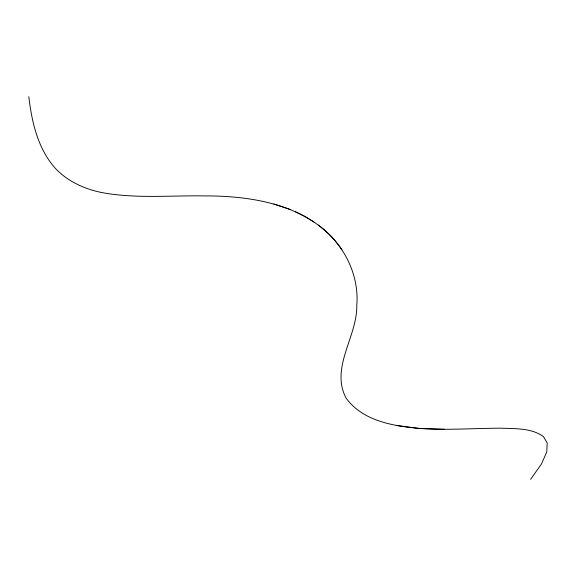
<?xml version="1.0" encoding="UTF-8"?>
<svg xmlns="http://www.w3.org/2000/svg" width="576" height="576" viewBox="0 0 576 576"><rect width="100%" height="100%" fill="white"/><g stroke="black" fill="none" stroke-linecap="round" stroke-linejoin="round"><path stroke-width="0.86" d="M530.604 479.326L541.447 464.004L546.782 451.98L547.2 442.958L543.406 436.543C531.173 427.831 515.304 428.789 501.005 428.184C482.17 428.256 463.356 429.25 444.521 429.286C435.96 429.271 427.392 429.048 418.853 428.386C392.515 425.959 362.441 420.775 346.046 397.987C330.048 367.733 357.358 336.571 356.789 305.467C359.41 274.147 343.325 243.281 318.211 225.036M444.521 429.286L418.853 428.386L396.734 425.477M273.83 203.998L290.182 209.477M295.301 211.651L305.014 216.511L313.999 222.034M341.95 249.826C312.127 205.618 254.477 195.761 204.847 195.919C170.46 195.3 135.706 198.922 101.664 192.528C84.506 189.022 67.954 181.49 55.692 168.739C37.894 149.076 31.853 122.285 28.8 96.674"/></g></svg>
